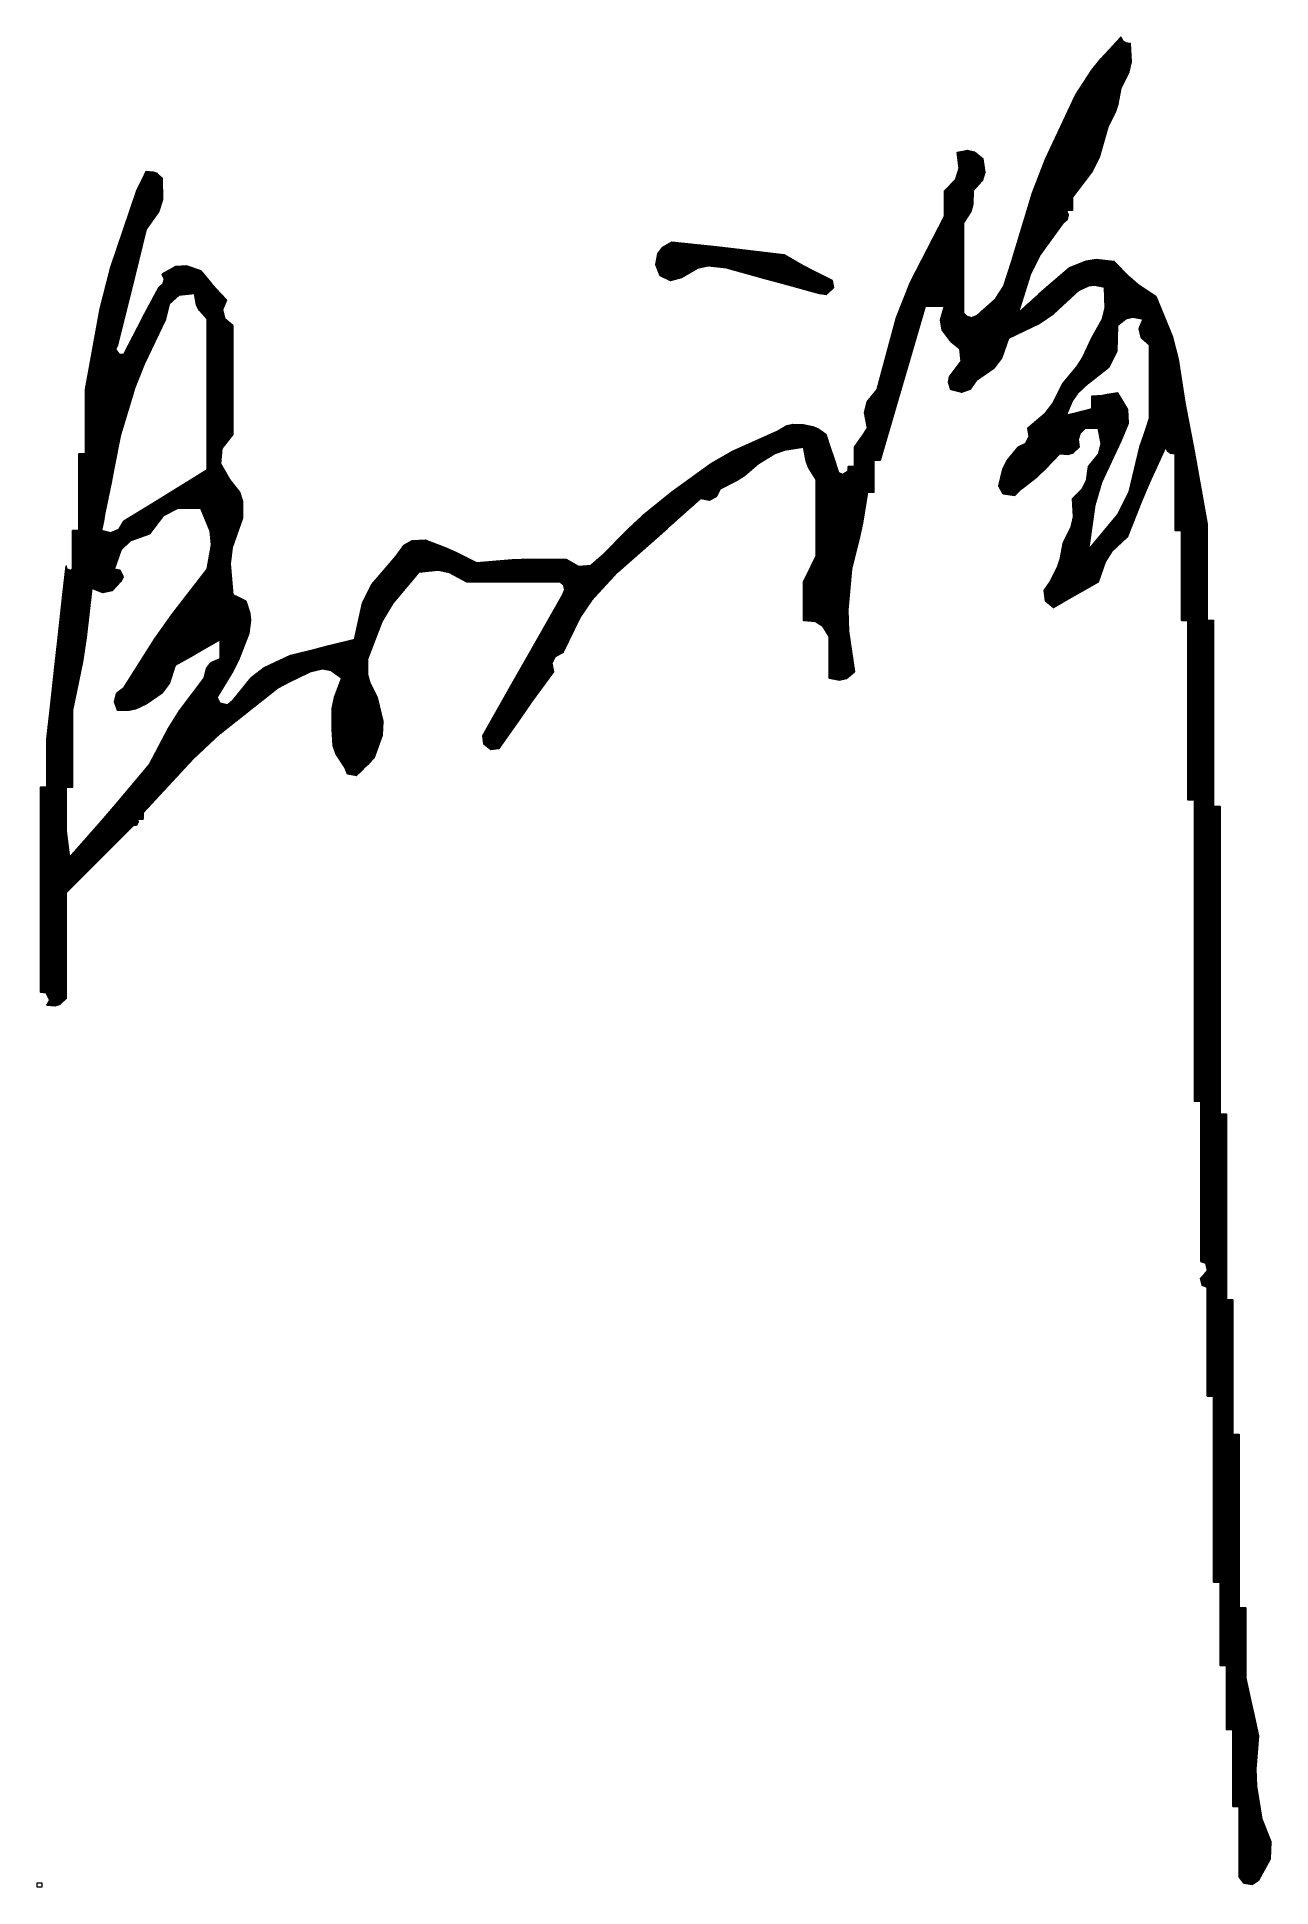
# Paper-space layout 'Layout1' of a CAD drawing. Extents: x 1 to 2007, y 1 to 3007.
import ezdxf

# ---------------------------------------------------------------- set-up
doc = ezdxf.new("R2010")
doc.units = 0
doc.header["$LTSCALE"] = 1000
doc.header["$MEASUREMENT"] = 0
doc.layers.get('0').update_dxf_attribs({"linetype": 'CONTINUOUS'})

psp = doc.layouts.get("Layout1")

# ---------------------------------------------------------------- hatches: boundary and pattern name
h = psp.add_hatch()
h.set_pattern_fill('ANSI31', color=247, scale=0.6, style=0)
h.set_pattern_definition([(45, (-25165657.6414, -351206.9029), (-0.67351920908, 0.67351920908), [])])
h.paths.add_polyline_path([(198.7, 2723.2), (204.9, 2743), (204.7, 2777.9), (196.1, 2785.1), (189.9, 2787.6), (178.7, 2788.3), (172.4, 2775.8), (169.3, 2769.6), (163.1, 2757.1), (120.3, 2630.7), (103.5, 2565.4), (79.7, 2434.1), (79.7, 2392.4), (79.7, 2371.6), (79.7, 2329.9), (75.6, 2329.9), (69.3, 2329.9), (69.3, 2279.9), (69.3, 2254.9), (69.3, 2204.9), (58.9, 2204.9), (58.9, 2142.4), (54.9, 2140), (48, 2143.5), (46.4, 2128.9), (45.3, 2119.5), (43.3, 2100.7), (34.9, 2025.7), (30.8, 1988.2), (22.4, 1913.2), (20.3, 1894.5), (19.3, 1885.1), (17.2, 1866.3), (17.2, 1835.1), (17.2, 1819.4), (17.2, 1788.2), (13, 1788.2), (6.8, 1788.2), (6.8, 1654.8), (6.8, 1588.2), (6.8, 1454.8), (16.1, 1453.8), (22, 1442), (17.2, 1434), (30.3, 1432.5), (38.9, 1435.3), (48.5, 1444.4), (48.5, 1513.2), (48.5, 1547.5), (48.5, 1616.3), (92.2, 1660.1), (114.1, 1681.9), (157.9, 1725.7), (162.5, 1726.2), (165.5, 1732.1), (163.1, 1736.1), (173.5, 1736.1), (173.5, 1746.5), (254.8, 1834), (299, 1875.1), (392.3, 1949.7), (413.1, 1960.1), (423.5, 1965.3), (444.4, 1975.7), (465, 1980.6), (479.2, 1977.8), (496.5, 1965.3), (484.3, 1933.6), (481, 1915.9), (480.8, 1882), (482.5, 1855.7), (487.2, 1841.5), (501.7, 1819.4), (505.9, 1809.7), (520.1, 1806.9), (527.7, 1814.2), (536, 1822.6), (540.2, 1826.7), (548.5, 1835.1), (561.8, 1872.4), (563, 1895.5), (553.8, 1934), (541.8, 1956.9), (538.3, 1970.8), (538.1, 1996.6), (561.7, 2057.5), (579.3, 2087.2), (621.5, 2137.2), (653.2, 2140.5), (671.6, 2136.9), (699.6, 2121.6), (760, 2121.6), (790.2, 2121.6), (850.7, 2121.6), (857.1, 2115.8), (858.8, 2108.8), (855.9, 2100.7), (803.4, 2009.3), (777.4, 1963.4), (725.6, 1871.5), (727.2, 1858.3), (738.4, 1849.3), (751.7, 1850.7), (786.6, 1901), (804.4, 1926.1), (840.2, 1975.7), (837.9, 1989.5), (843.4, 2000.6), (855.9, 2007), (883.1, 2063.8), (901.6, 2091), (944.4, 2137.2), (998.5, 2185.3), (1025.6, 2209.2), (1079.9, 2257), (1093.6, 2254.6), (1104.8, 2260.2), (1111.1, 2272.6), (1137.9, 2286.2), (1150.8, 2294.8), (1173.6, 2314.3), (1200.3, 2330.1), (1215.9, 2335.7), (1246.6, 2340.4), (1251, 2318.4), (1255.4, 2307.2), (1267.4, 2288.3), (1267.4, 2238.3), (1267.4, 2213.3), (1267.4, 2163.2), (1259.1, 2146.6), (1254.9, 2138.2), (1246.6, 2121.6), (1246.6, 2096.6), (1246.6, 2084.1), (1246.6, 2059.1), (1266.1, 2057.3), (1278.1, 2049.8), (1288.2, 2033), (1288.2, 2005.9), (1288.2, 1992.4), (1288.2, 1965.3), (1305.1, 1962), (1316.6, 1964.9), (1329.9, 1975.7), (1319.9, 2041.7), (1318.9, 2076), (1324.7, 2142.4), (1337.3, 2191.9), (1342.5, 2217), (1350.7, 2267.4), (1354.9, 2267.4), (1361.2, 2267.4), (1361.2, 2319.5), (1340.3, 2319.5), (1340.3, 2315.4), (1340.3, 2309.1), (1329.9, 2309.1), (1319.5, 2309.1), (1319.3, 2301.6), (1310.8, 2295.9), (1303.9, 2298.7), (1295.5, 2323.7), (1291.4, 2336.2), (1283, 2361.2), (1270, 2370.3), (1262.1, 2373.7), (1246.6, 2376.8), (1229.4, 2377.5), (1219.7, 2375.1), (1204.9, 2366.4), (1132.4, 2334.2), (1097.2, 2314), (1033, 2267.4), (984.8, 2228.5), (961.7, 2207.5), (918.4, 2163.2), (901, 2148.2), (880.9, 2146.4), (861.1, 2158), (802.7, 2158.7), (773.4, 2157.6), (715.2, 2152.8), (682.6, 2168.9), (665.8, 2176.2), (631.9, 2189.3), (610.5, 2188.2), (597.3, 2180.9), (585, 2163.2), (545.1, 2117.6), (529.9, 2087.1), (517.3, 2027.8), (475.6, 2017.5), (454.8, 2012.3), (413.1, 2001.8), (370, 1981.8), (349.3, 1965.7), (319.3, 1928.8), (311.3, 1921.9), (298.1, 1924.6), (293.3, 1934), (317.8, 1973.6), (328.4, 1994.8), (345.4, 2038.2), (348, 2059), (346.9, 2070.5), (340.2, 2090.3), (331.8, 2094.5), (327.7, 2096.6), (319.3, 2100.7), (315.1, 2151), (318.5, 2178.1), (335, 2225.8), (335.1, 2252.1), (330, 2267.2), (314.1, 2288.3), (299.5, 2313.6), (301.3, 2338.2), (319.3, 2361.2), (319.3, 2432), (319.3, 2467.5), (319.3, 2538.3), (306.1, 2549.2), (302.4, 2564.1), (308.9, 2580), (291.7, 2598.2), (283.3, 2607.6), (267.3, 2626.9), (243.6, 2635.3), (226.6, 2633.9), (204.7, 2621.6), (208, 2613.7), (206.2, 2606.3), (199.5, 2600.8), (176.5, 2557.1), (165, 2535.3), (142.2, 2491.4), (134.7, 2491.4), (128.9, 2500.1), (131.8, 2507), (150.6, 2582.1), (159.9, 2619.6), (178.7, 2694.6)])
h.paths.add_polyline_path([(231.9, 2587.6), (256.8, 2590.4), (260.4, 2572.1), (265.2, 2562.6), (277.7, 2548.7), (277.7, 2450.8), (277.7, 2401.8), (277.7, 2303.9), (223.6, 2270.3), (196.6, 2253.6), (142.2, 2220.5), (134.2, 2206.9), (121.2, 2201.3), (105.8, 2204.9), (107.9, 2215.3), (108.9, 2220.5), (111, 2231), (121.4, 2283.1), (126.6, 2309.1), (137, 2361.2), (160.3, 2438.2), (175.1, 2476.2), (210, 2548.7), (215.6, 2573.2)], flags=16)
h.paths.add_polyline_path([(230, 2241.2), (267.3, 2241.4), (282.5, 2204.6), (284.9, 2181.6), (277.7, 2142.4), (220, 2067.9), (192.8, 2029.2), (142.2, 1949.7), (130.4, 1940.2), (126.8, 1927.5), (131.8, 1913.2), (151, 1913.4), (161.2, 1915.6), (178.7, 1923.6), (204.4, 1941.5), (215.6, 1956.5), (225.6, 1986.1), (254.8, 2002.8), (269.3, 2011.1), (298.5, 2027.8), (298.5, 2015.3), (298.5, 2009.1), (298.5, 1996.6), (283.6, 1989.9), (276.3, 1981.1), (272.5, 1965.3), (232.8, 1911.9), (214.9, 1883.5), (183.9, 1824.7), (132.3, 1763.8), (106.3, 1733.6), (53.7, 1673.6), (48.5, 1716.3), (48.5, 1740.3), (48.5, 1788.2), (52.6, 1788.2), (58.9, 1788.2), (58.9, 1838.2), (58.9, 1863.2), (58.9, 1913.2), (74.8, 1991.8), (81.1, 2031.5), (90.1, 2111.2), (108.1, 2104.3), (123.6, 2107.8), (137, 2121.6), (141, 2130), (135.7, 2140.5), (126.6, 2142.4), (137.3, 2173), (153.3, 2189), (183.9, 2199.7), (206.4, 2229.4)], flags=16)
h.paths.add_polyline_path([(1215.3, 2652.9), (1142.5, 2661.9), (1106, 2666.1), (1033, 2673.7), (1017.4, 2664.9), (1010.2, 2654.9), (1006.9, 2637.3), (1013.6, 2619.8), (1030.7, 2611.3), (1048.6, 2616.4), (1074.4, 2631.5), (1091.9, 2635.2), (1121.5, 2632.1), (1181.9, 2615.3), (1212.1, 2606.9), (1272.6, 2590.4), (1284.2, 2588.5), (1295.3, 2599.6), (1293.4, 2611.2), (1261.7, 2626.9), (1246, 2635.3)], flags=17)
h.paths.add_polyline_path([(1507, 2617.5), (1507, 2646.6), (1507, 2705), (1518.6, 2723.4), (1522.2, 2735.3), (1522.6, 2757.1), (1537, 2773.4), (1541.2, 2787.6), (1538.3, 2809.2), (1524.9, 2820), (1513.5, 2822.9), (1496.6, 2819.6), (1500, 2793.4), (1494.1, 2776), (1475.8, 2757.1), (1475.8, 2715.4), (1420.4, 2608.1), (1398, 2550.6), (1366.4, 2434.1), (1350.2, 2414), (1346, 2396.9), (1350.7, 2371.6), (1342.4, 2359.1), (1338.2, 2352.9), (1329.9, 2340.4), (1329.9, 2309.1), (1340.3, 2309.1), (1340.3, 2313.3), (1340.3, 2315.4), (1340.3, 2319.5), (1371.6, 2319.5), (1400.4, 2419.6), (1415, 2469.6), (1444.5, 2569.6), (1457, 2569.6), (1463.3, 2569.6), (1475.8, 2569.6), (1469.4, 2547.1), (1472.3, 2531), (1486.2, 2512.3), (1500.7, 2500.3), (1502.9, 2480.3), (1491.4, 2465.4), (1483.9, 2455.1), (1482.5, 2446.2), (1486.2, 2434.1), (1503.4, 2429.8), (1517.7, 2435.1), (1527.8, 2449.7), (1556, 2469.1), (1568.4, 2485.3), (1579.9, 2517.5), (1629.9, 2541.6), (1653.8, 2557.9), (1694.5, 2595.6), (1709.7, 2602.9), (1719.7, 2604.1), (1736.2, 2600.8), (1737.1, 2566.5), (1732.3, 2547.4), (1715.4, 2517.5), (1700.7, 2486.1), (1691, 2471), (1668.5, 2444.5), (1652.1, 2411.3), (1639.6, 2395.4), (1611.2, 2371.6), (1613.6, 2357.8), (1608, 2346.7), (1595.6, 2340.4), (1577.7, 2318.8), (1570.9, 2305), (1564.3, 2277.8), (1571.4, 2264.9), (1590.3, 2262.2), (1600.8, 2272.6), (1627.4, 2293.6), (1640, 2305.2), (1663.3, 2329.9), (1676.4, 2328.4), (1685, 2331.3), (1694.5, 2340.4), (1693, 2353.4), (1695.9, 2362), (1705, 2371.6), (1713.3, 2371.6), (1717.5, 2371.6), (1725.8, 2371.6), (1730.5, 2346.3), (1726.3, 2329.2), (1710.2, 2309.1), (1706.6, 2286.1), (1700.4, 2273.6), (1684.1, 2257), (1685.5, 2227.2), (1682, 2210.7), (1668.5, 2184.1), (1664, 2158.1), (1659.6, 2145.1), (1647.7, 2121.6), (1637.9, 2107.9), (1640, 2090.7), (1652.9, 2079.9), (1682, 2096.6), (1696.6, 2104.9), (1725.8, 2121.6), (1737, 2154.4), (1747.5, 2170.6), (1772.7, 2194.5), (1795.8, 2253.6), (1808.3, 2282.8), (1835.2, 2340.4), (1839, 2333.9), (1843.4, 2330.9), (1850.8, 2329.9), (1850.8, 2279.9), (1850.8, 2254.9), (1850.8, 2204.9), (1855, 2204.9), (1861.2, 2204.9), (1861.2, 2146.6), (1861.2, 2117.4), (1861.2, 2059.1), (1865.4, 2059.1), (1871.6, 2059.1), (1871.6, 1942.4), (1871.6, 1884), (1871.6, 1767.4), (1875.8, 1767.4), (1882.1, 1767.4), (1882.1, 1571.5), (1882.1, 1473.6), (1882.1, 1277.7), (1886.2, 1277.7), (1892.5, 1277.7), (1892.5, 1173.5), (1892.5, 1121.4), (1892.5, 1017.3), (1900.5, 1014.3), (1903.4, 1002.8), (1897.7, 996.4), (1892, 990), (1894.8, 978.6), (1902.9, 975.6), (1902.9, 904.7), (1902.9, 869.3), (1902.9, 798.5), (1907.1, 798.5), (1913.3, 798.5), (1913.3, 677.6), (1913.3, 617.2), (1913.3, 496.3), (1917.5, 496.3), (1923.7, 496.3), (1923.7, 442.2), (1923.7, 415.1), (1923.7, 360.9), (1927.9, 360.9), (1934.2, 360.9), (1934.2, 319.2), (1934.2, 298.4), (1934.2, 256.7), (1938.3, 256.7), (1944.6, 256.7), (1944.6, 206.7), (1944.6, 181.7), (1944.6, 131.7), (1948.7, 131.7), (1955, 131.7), (1955, 85.9), (1955, 63), (1955, 17.1), (1962.4, 6.8), (1975.9, 4.6), (1986.2, 11.9), (2005.1, 46.8), (2006.5, 74.2), (1991.5, 110.9), (1983, 164.4), (1981.9, 192.3), (1986.2, 246.3), (1977.9, 283.8), (1973.7, 302.6), (1965.4, 340.1), (1965.4, 385.9), (1965.4, 408.8), (1965.4, 454.7), (1961.2, 454.7), (1955, 454.7), (1955, 567.2), (1955, 623.4), (1955, 736), (1950.8, 736), (1944.6, 736), (1944.6, 823.5), (1944.6, 867.2), (1944.6, 954.7), (1940.4, 954.7), (1934.2, 954.7), (1934.2, 1075.6), (1934.2, 1136), (1934.2, 1256.9), (1930, 1256.9), (1923.7, 1256.9), (1923.7, 1456.9), (1923.7, 1556.9), (1923.7, 1756.9), (1919.6, 1756.9), (1913.3, 1756.9), (1913.3, 1877.8), (1913.3, 1938.2), (1913.3, 2059.1), (1909.1, 2059.1), (1902.9, 2059.1), (1902.9, 2121.6), (1902.9, 2152.8), (1902.9, 2215.3), (1888.8, 2294.6), (1881.5, 2334.2), (1866.4, 2413.3), (1855.9, 2483.8), (1846.3, 2519.1), (1819.6, 2585.2), (1790.2, 2605.1), (1776.4, 2616.9), (1751.8, 2642.5), (1722.5, 2645.4), (1706.3, 2643), (1678.9, 2632.1), (1645.3, 2603.2), (1628.6, 2588.6), (1595.6, 2559.1), (1614.9, 2621.4), (1630.2, 2652.2), (1668.5, 2705), (1675.1, 2710.5), (1677, 2717.9), (1673.7, 2725.8), (1684.1, 2725.8), (1684.1, 2746.7), (1714.9, 2787.6), (1727.1, 2812), (1741.4, 2861.3), (1753.4, 2884.7), (1757.7, 2897.8), (1762.3, 2923.8), (1775.7, 2950.4), (1779.3, 2966.9), (1777.9, 2996.7), (1770.4, 2997.7), (1766, 3000.6), (1762.3, 3007.1), (1730.3, 2972), (1715.5, 2953), (1689.3, 2913.4), (1639.8, 2808.3), (1618.8, 2753.6), (1585.1, 2642.5), (1572.4, 2602.3), (1559.3, 2582), (1527.8, 2553.9), (1519.8, 2551), (1512.7, 2552.7), (1507, 2559.1)])
h.paths.add_polyline_path([(1691.3, 2427.5), (1710.2, 2444.5), (1743, 2470.6), (1755.9, 2496.4), (1757, 2538.3), (1770.4, 2549.2), (1781.9, 2552), (1798.7, 2548.7), (1792.2, 2532.8), (1795.9, 2518), (1809.1, 2507), (1809.1, 2459.1), (1809.1, 2435.2), (1809.1, 2387.2), (1802.9, 2368.5), (1799.8, 2359.1), (1793.5, 2340.4), (1775.9, 2267.9), (1757.5, 2231.2), (1710.2, 2173.7), (1720, 2246.8), (1730.9, 2283.9), (1762.3, 2350.8), (1774.5, 2379.6), (1773.1, 2402), (1757, 2428.9), (1740.5, 2425.9), (1732.1, 2424.8), (1715.4, 2423.7), (1715.4, 2415.4), (1715.4, 2411.2), (1715.4, 2402.9), (1698.7, 2398.7), (1690.4, 2396.6), (1673.7, 2392.4), (1683.2, 2416)], flags=16)

# ---------------------------------------------------------------- linework, layer by layer
at = {"color": 247}
for points in [[(1684.1, 2725.8), (1673.7, 2725.8), (1684.1, 2725.8), (1684.1, 2746.7), (1684.1, 2725.8), (1673.7, 2725.8), (1684.1, 2725.8), (1673.7, 2725.8), (1677, 2717.9), (1675.1, 2710.5), (1668.5, 2705), (1630.2, 2652.2), (1614.9, 2621.4), (1595.6, 2559.1), (1628.6, 2588.6), (1645.3, 2603.2), (1678.9, 2632.1), (1706.3, 2643), (1722.5, 2645.4), (1751.8, 2642.5), (1776.4, 2616.9), (1790.2, 2605.1), (1819.6, 2585.2), (1846.3, 2519.1), (1855.9, 2483.8), (1866.4, 2413.3), (1881.5, 2334.2), (1888.8, 2294.6), (1902.9, 2215.3), (1902.9, 2152.8), (1902.9, 2121.6), (1902.9, 2059.1), (1907.1, 2059.1), (1909.1, 2059.1), (1913.3, 2059.1), (1913.3, 1938.2), (1913.3, 1877.8), (1913.3, 1756.9), (1917.5, 1756.9), (1919.6, 1756.9), (1923.7, 1756.9), (1923.7, 1556.9), (1923.7, 1456.9), (1923.7, 1256.9), (1927.9, 1256.9), (1930, 1256.9), (1934.2, 1256.9), (1934.2, 1136), (1934.2, 1075.6), (1934.2, 954.7), (1938.3, 954.7), (1940.4, 954.7), (1944.6, 954.7), (1944.6, 867.2), (1944.6, 823.5), (1944.6, 736), (1948.7, 736), (1950.8, 736), (1955, 736), (1955, 623.4), (1955, 567.2), (1955, 454.7), (1959.2, 454.7), (1961.2, 454.7), (1965.4, 454.7), (1965.4, 408.8), (1965.4, 385.9), (1965.4, 340.1), (1973.7, 302.6), (1977.9, 283.8), (1986.2, 246.3), (1981.9, 192.3), (1983, 164.4), (1991.5, 110.9), (2006.5, 74.2), (2005.1, 46.8), (1986.2, 11.9), (1975.9, 4.6), (1962.4, 6.8), (1955, 17.1), (1955, 63), (1955, 85.9), (1955, 131.7), (1950.8, 131.7), (1948.7, 131.7), (1944.6, 131.7), (1944.6, 181.7), (1944.6, 206.7), (1944.6, 256.7), (1940.4, 256.7), (1938.3, 256.7), (1934.2, 256.7), (1934.2, 298.4), (1934.2, 319.2), (1934.2, 360.9), (1930, 360.9), (1927.9, 360.9), (1923.7, 360.9), (1923.7, 415.1), (1923.7, 442.2), (1923.7, 496.3), (1919.6, 496.3), (1917.5, 496.3), (1913.3, 496.3), (1913.3, 617.2), (1913.3, 677.6), (1913.3, 798.5), (1909.1, 798.5), (1907.1, 798.5), (1902.9, 798.5), (1902.9, 869.3), (1902.9, 904.7), (1902.9, 975.6), (1894.8, 978.6), (1892, 990), (1897.7, 996.4), (1903.4, 1002.8), (1900.5, 1014.3), (1892.5, 1017.3), (1892.5, 1121.4), (1892.5, 1173.5), (1892.5, 1277.7), (1888.3, 1277.7), (1886.2, 1277.7), (1882.1, 1277.7), (1882.1, 1473.6), (1882.1, 1571.5), (1882.1, 1767.4), (1877.9, 1767.4), (1875.8, 1767.4), (1871.6, 1767.4), (1871.6, 1884), (1871.6, 1942.4), (1871.6, 2059.1), (1867.5, 2059.1), (1865.4, 2059.1), (1861.2, 2059.1), (1861.2, 2117.4), (1861.2, 2146.6), (1861.2, 2204.9), (1857.1, 2204.9), (1855, 2204.9), (1850.8, 2204.9), (1850.8, 2254.9), (1850.8, 2279.9), (1850.8, 2329.9), (1843.4, 2330.9), (1839, 2333.9), (1835.2, 2340.4), (1808.3, 2282.8), (1795.8, 2253.6), (1772.7, 2194.5), (1747.5, 2170.6), (1737, 2154.4), (1725.8, 2121.6), (1696.6, 2104.9), (1682, 2096.6), (1652.9, 2079.9), (1640, 2090.7), (1637.9, 2107.9), (1647.7, 2121.6), (1659.6, 2145.1), (1664, 2158.1), (1668.5, 2184.1), (1682, 2210.7), (1685.5, 2227.2), (1684.1, 2257), (1700.4, 2273.6), (1706.6, 2286.1), (1710.2, 2309.1), (1726.3, 2329.2), (1730.5, 2346.3), (1725.8, 2371.6), (1717.5, 2371.6), (1713.3, 2371.6), (1705, 2371.6), (1695.9, 2362), (1693, 2353.4), (1694.5, 2340.4), (1685, 2331.3), (1676.4, 2328.4), (1663.3, 2329.9), (1640, 2305.2), (1627.4, 2293.6), (1600.8, 2272.6), (1590.3, 2262.2), (1571.4, 2264.9), (1564.3, 2277.8), (1570.9, 2305), (1577.7, 2318.8), (1595.6, 2340.4), (1608, 2346.7), (1613.6, 2357.8), (1611.2, 2371.6), (1639.6, 2395.4), (1652.1, 2411.3), (1668.5, 2444.5), (1691, 2471), (1700.7, 2486.1), (1715.4, 2517.5), (1732.3, 2547.4), (1737.1, 2566.5), (1736.2, 2600.8), (1719.7, 2604.1), (1709.7, 2602.9), (1694.5, 2595.6), (1653.8, 2557.9), (1629.9, 2541.6), (1579.9, 2517.5), (1568.4, 2485.3), (1556, 2469.1), (1527.8, 2449.7), (1517.7, 2435.1), (1503.4, 2429.8), (1486.2, 2434.1), (1482.5, 2446.2), (1483.9, 2455.1), (1491.4, 2465.4), (1502.9, 2480.3), (1500.7, 2500.3), (1486.2, 2512.3), (1472.3, 2531), (1469.4, 2547.1), (1475.8, 2569.6), (1463.3, 2569.6), (1457, 2569.6), (1444.5, 2569.6), (1415, 2469.6), (1400.4, 2419.6), (1371.6, 2319.5), (1361.2, 2319.5), (1361.2, 2267.4), (1361.2, 2319.5), (1371.6, 2319.5), (1400.4, 2419.6), (1415, 2469.6), (1444.5, 2569.6), (1457, 2569.6), (1463.3, 2569.6), (1475.8, 2569.6), (1469.4, 2547.1), (1472.3, 2531), (1486.2, 2512.3), (1500.7, 2500.3), (1502.9, 2480.3), (1491.4, 2465.4), (1483.9, 2455.1), (1482.5, 2446.2), (1486.2, 2434.1), (1503.4, 2429.8), (1517.7, 2435.1), (1527.8, 2449.7), (1556, 2469.1), (1568.4, 2485.3), (1579.9, 2517.5), (1629.9, 2541.6), (1653.8, 2557.9), (1694.5, 2595.6), (1709.7, 2602.9), (1719.7, 2604.1), (1736.2, 2600.8), (1737.1, 2566.5), (1732.3, 2547.4), (1715.4, 2517.5), (1700.7, 2486.1), (1691, 2471), (1668.5, 2444.5), (1652.1, 2411.3), (1639.6, 2395.4), (1611.2, 2371.6), (1613.6, 2357.8), (1608, 2346.7), (1595.6, 2340.4), (1577.7, 2318.8), (1570.9, 2305), (1564.3, 2277.8), (1571.4, 2264.9), (1590.3, 2262.2), (1600.8, 2272.6), (1627.4, 2293.6), (1640, 2305.2), (1663.3, 2329.9), (1676.4, 2328.4), (1685, 2331.3), (1694.5, 2340.4), (1693, 2353.4), (1695.9, 2362), (1705, 2371.6), (1713.3, 2371.6), (1717.5, 2371.6), (1725.8, 2371.6), (1730.5, 2346.3), (1726.3, 2329.2), (1710.2, 2309.1), (1706.6, 2286.1), (1700.4, 2273.6), (1684.1, 2257), (1685.5, 2227.2), (1682, 2210.7), (1668.5, 2184.1), (1664, 2158.1), (1659.6, 2145.1), (1647.7, 2121.6), (1637.9, 2107.9), (1640, 2090.7), (1652.9, 2079.9), (1682, 2096.6), (1696.6, 2104.9), (1725.8, 2121.6), (1737, 2154.4), (1747.5, 2170.6), (1772.7, 2194.5), (1795.8, 2253.6), (1808.3, 2282.8), (1835.2, 2340.4), (1839, 2333.9), (1843.4, 2330.9), (1850.8, 2329.9), (1850.8, 2279.9), (1850.8, 2254.9), (1850.8, 2204.9), (1855, 2204.9), (1857.1, 2204.9), (1861.2, 2204.9), (1861.2, 2146.6), (1861.2, 2117.4), (1861.2, 2059.1), (1865.4, 2059.1), (1867.5, 2059.1), (1871.6, 2059.1), (1871.6, 1942.4), (1871.6, 1884), (1871.6, 1767.4), (1875.8, 1767.4), (1877.9, 1767.4), (1882.1, 1767.4), (1882.1, 1571.5), (1882.1, 1473.6), (1882.1, 1277.7), (1886.2, 1277.7), (1888.3, 1277.7), (1892.5, 1277.7), (1892.5, 1173.5), (1892.5, 1121.4), (1892.5, 1017.3), (1900.5, 1014.3), (1903.4, 1002.8), (1897.7, 996.4), (1892, 990), (1894.8, 978.6), (1902.9, 975.6), (1902.9, 904.7), (1902.9, 869.3), (1902.9, 798.5), (1907.1, 798.5), (1909.1, 798.5), (1913.3, 798.5), (1913.3, 677.6), (1913.3, 617.2), (1913.3, 496.3), (1917.5, 496.3), (1919.6, 496.3), (1923.7, 496.3), (1923.7, 442.2), (1923.7, 415.1), (1923.7, 360.9), (1927.9, 360.9), (1930, 360.9), (1934.2, 360.9), (1934.2, 319.2), (1934.2, 298.4), (1934.2, 256.7), (1938.3, 256.7), (1940.4, 256.7), (1944.6, 256.7), (1944.6, 206.7), (1944.6, 181.7), (1944.6, 131.7), (1948.7, 131.7), (1950.8, 131.7), (1955, 131.7), (1955, 85.9), (1955, 63), (1955, 17.1), (1962.4, 6.8), (1975.9, 4.6), (1986.2, 11.9), (2005.1, 46.8), (2006.5, 74.2), (1991.5, 110.9), (1983, 164.4), (1981.9, 192.3), (1986.2, 246.3), (1977.9, 283.8), (1973.7, 302.6), (1965.4, 340.1), (1965.4, 385.9), (1965.4, 408.8), (1965.4, 454.7), (1961.2, 454.7), (1959.2, 454.7), (1955, 454.7), (1955, 567.2), (1955, 623.4), (1955, 736), (1950.8, 736), (1948.7, 736), (1944.6, 736), (1944.6, 823.5), (1944.6, 867.2), (1944.6, 954.7), (1940.4, 954.7), (1938.3, 954.7), (1934.2, 954.7), (1934.2, 1075.6), (1934.2, 1136), (1934.2, 1256.9), (1930, 1256.9), (1927.9, 1256.9), (1923.7, 1256.9), (1923.7, 1456.9), (1923.7, 1556.9), (1923.7, 1756.9), (1919.6, 1756.9), (1917.5, 1756.9), (1913.3, 1756.9), (1913.3, 1877.8), (1913.3, 1938.2), (1913.3, 2059.1), (1909.1, 2059.1), (1907.1, 2059.1), (1902.9, 2059.1), (1902.9, 2121.6), (1902.9, 2152.8), (1902.9, 2215.3), (1888.8, 2294.6), (1881.5, 2334.2), (1866.4, 2413.3), (1855.9, 2483.8), (1846.3, 2519.1), (1819.6, 2585.2), (1790.2, 2605.1), (1776.4, 2616.9), (1751.8, 2642.5), (1722.5, 2645.4), (1706.3, 2643), (1678.9, 2632.1), (1645.3, 2603.2), (1628.6, 2588.6), (1595.6, 2559.1), (1614.9, 2621.4), (1630.2, 2652.2), (1668.5, 2705), (1675.1, 2710.5), (1677, 2717.9), (1673.7, 2725.8), (1684.1, 2725.8), (1684.1, 2746.7), (1714.9, 2787.6), (1727.1, 2812), (1741.4, 2861.3), (1753.4, 2884.7), (1757.7, 2897.8), (1762.3, 2923.8), (1775.7, 2950.4), (1779.3, 2966.9), (1777.9, 2996.7), (1770.4, 2997.7), (1766, 3000.6), (1762.3, 3007.1), (1730.3, 2972), (1715.5, 2953), (1689.3, 2913.4), (1639.8, 2808.3), (1618.8, 2753.6), (1585.1, 2642.5), (1572.4, 2602.3), (1559.3, 2582), (1527.8, 2553.9), (1519.8, 2551), (1512.7, 2552.7), (1507, 2559.1), (1507, 2617.5), (1507, 2646.6), (1507, 2705), (1518.6, 2723.4), (1522.2, 2735.3), (1522.6, 2757.1), (1537, 2773.4), (1541.2, 2787.6), (1538.3, 2809.2), (1524.9, 2820), (1513.5, 2822.9), (1496.6, 2819.6), (1500, 2793.4), (1494.1, 2776), (1475.8, 2757.1), (1475.8, 2715.4), (1475.8, 2757.1), (1475.8, 2715.4), (1420.4, 2608.1), (1398, 2550.6), (1366.4, 2434.1), (1350.2, 2414), (1346, 2396.9), (1350.7, 2371.6), (1342.4, 2359.1), (1338.2, 2352.9), (1329.9, 2340.4), (1329.9, 2309.1), (1329.9, 2340.4), (1329.9, 2309.1), (1340.3, 2309.1), (1329.9, 2309.1), (1329.9, 2340.4), (1338.2, 2352.9), (1342.4, 2359.1), (1350.7, 2371.6), (1346, 2396.9), (1350.2, 2414), (1366.4, 2434.1), (1398, 2550.6), (1420.4, 2608.1), (1475.8, 2715.4), (1475.8, 2746.7), (1475.8, 2757.1), (1475.8, 2746.7), (1475.8, 2757.1), (1494.1, 2776), (1500, 2793.4), (1496.6, 2819.6), (1513.5, 2822.9), (1524.9, 2820), (1538.3, 2809.2), (1541.2, 2787.6), (1537, 2773.4), (1522.6, 2757.1), (1522.2, 2735.3), (1518.6, 2723.4), (1507, 2705), (1507, 2646.6), (1507, 2617.5), (1507, 2559.1), (1512.7, 2552.7), (1519.8, 2551), (1527.8, 2553.9), (1559.3, 2582), (1572.4, 2602.3), (1585.1, 2642.5), (1618.8, 2753.6), (1639.8, 2808.3), (1689.3, 2913.4), (1715.5, 2953), (1730.3, 2972), (1762.3, 3007.1), (1766, 3000.6), (1770.4, 2997.7), (1777.9, 2996.7), (1779.3, 2966.9), (1775.7, 2950.4), (1762.3, 2923.8), (1757.7, 2897.8), (1753.4, 2884.7), (1741.4, 2861.3), (1727.1, 2812), (1714.9, 2787.6), (1684.1, 2746.7)], [(173.5, 1736.1), (163.1, 1736.1), (173.5, 1736.1), (173.5, 1746.5), (173.5, 1736.1), (163.1, 1736.1), (165.5, 1732.1), (162.5, 1726.2), (157.9, 1725.7), (114.1, 1681.9), (92.2, 1660.1), (48.5, 1616.3), (48.5, 1547.5), (48.5, 1513.2), (48.5, 1444.4), (38.9, 1435.3), (30.3, 1432.5), (17.2, 1434), (22, 1442), (16.1, 1453.8), (6.8, 1454.8), (6.8, 1588.2), (6.8, 1654.8), (6.8, 1788.2), (11, 1788.2), (13, 1788.2), (17.2, 1788.2), (17.2, 1819.4), (17.2, 1835.1), (17.2, 1866.3), (19.3, 1885.1), (20.3, 1894.5), (22.4, 1913.2), (30.8, 1988.2), (34.9, 2025.7), (43.3, 2100.7), (45.3, 2119.5), (46.4, 2128.9), (48.5, 2147.6), (49, 2143), (54.9, 2140), (58.9, 2142.4), (58.9, 2204.9), (69.3, 2204.9), (69.3, 2254.9), (69.3, 2279.9), (69.3, 2329.9), (73.5, 2329.9), (75.6, 2329.9), (79.7, 2329.9), (79.7, 2371.6), (79.7, 2392.4), (79.7, 2434.1), (103.5, 2565.4), (120.3, 2630.7), (163.1, 2757.1), (169.3, 2769.6), (172.4, 2775.8), (178.7, 2788.3), (189.9, 2787.6), (196.1, 2785.1), (204.7, 2777.9), (204.9, 2743), (198.7, 2723.2), (178.7, 2694.6), (159.9, 2619.6), (150.6, 2582.1), (131.8, 2507), (128.9, 2500.1), (134.7, 2491.4), (142.2, 2491.4), (165, 2535.3), (176.5, 2557.1), (199.5, 2600.8), (206.2, 2606.3), (208, 2613.7), (204.7, 2621.6), (226.6, 2633.9), (243.6, 2635.3), (267.3, 2626.9), (283.3, 2607.6), (291.7, 2598.2), (308.9, 2580), (302.4, 2564.1), (306.1, 2549.2), (319.3, 2538.3), (319.3, 2467.5), (319.3, 2432), (319.3, 2361.2), (301.3, 2338.2), (299.5, 2313.6), (314.1, 2288.3), (330, 2267.2), (335.1, 2252.1), (335, 2225.8), (318.5, 2178.1), (315.1, 2151), (319.3, 2100.7), (327.7, 2096.6), (331.8, 2094.5), (340.2, 2090.3), (346.9, 2070.5), (348, 2059), (345.4, 2038.2), (328.4, 1994.8), (317.8, 1973.6), (293.3, 1934), (298.1, 1924.6), (311.3, 1921.9), (319.3, 1928.8), (349.3, 1965.7), (370, 1981.8), (413.1, 2001.8), (454.8, 2012.3), (475.6, 2017.5), (517.3, 2027.8), (529.9, 2087.1), (545.1, 2117.6), (585, 2163.2), (597.3, 2180.9), (610.5, 2188.2), (631.9, 2189.3), (665.8, 2176.2), (682.6, 2168.9), (715.2, 2152.8), (773.4, 2157.6), (802.7, 2158.7), (861.1, 2158), (880.9, 2146.4), (901, 2148.2), (918.4, 2163.2), (961.7, 2207.5), (984.8, 2228.5), (1033, 2267.4), (1097.2, 2314), (1132.4, 2334.2), (1204.9, 2366.4), (1219.7, 2375.1), (1229.4, 2377.5), (1246.6, 2376.8), (1262.1, 2373.7), (1270, 2370.3), (1283, 2361.2), (1291.4, 2336.2), (1295.5, 2323.7), (1303.9, 2298.7), (1310.8, 2295.9), (1319.3, 2301.6), (1319.5, 2309.1), (1340.3, 2309.1), (1340.3, 2313.3), (1340.3, 2315.4), (1340.3, 2319.5), (1361.2, 2319.5), (1361.2, 2267.4), (1357, 2267.4), (1354.9, 2267.4), (1350.7, 2267.4), (1342.5, 2217), (1337.3, 2191.9), (1324.7, 2142.4), (1318.9, 2076), (1319.9, 2041.7), (1329.9, 1975.7), (1316.6, 1964.9), (1305.1, 1962), (1288.2, 1965.3), (1288.2, 1992.4), (1288.2, 2005.9), (1288.2, 2033), (1278.1, 2049.8), (1266.1, 2057.3), (1246.6, 2059.1), (1246.6, 2084.1), (1246.6, 2096.6), (1246.6, 2121.6), (1254.9, 2138.2), (1259.1, 2146.6), (1267.4, 2163.2), (1267.4, 2213.3), (1267.4, 2238.3), (1267.4, 2288.3), (1255.4, 2307.2), (1251, 2318.4), (1246.6, 2340.4), (1215.9, 2335.7), (1200.3, 2330.1), (1173.6, 2314.3), (1150.8, 2294.8), (1137.9, 2286.2), (1111.1, 2272.6), (1104.8, 2260.2), (1093.6, 2254.6), (1079.9, 2257), (1025.6, 2209.2), (998.5, 2185.3), (944.4, 2137.2), (901.6, 2091), (883.1, 2063.8), (855.9, 2007), (843.4, 2000.6), (837.9, 1989.5), (840.2, 1975.7), (804.4, 1926.1), (786.6, 1901), (751.7, 1850.7), (738.4, 1849.3), (727.2, 1858.3), (725.6, 1871.5), (777.4, 1963.4), (803.4, 2009.3), (855.9, 2100.7), (858.8, 2108.8), (857.1, 2115.8), (850.7, 2121.6), (790.2, 2121.6), (760, 2121.6), (699.6, 2121.6), (671.6, 2136.9), (653.2, 2140.5), (621.5, 2137.2), (579.3, 2087.2), (561.7, 2057.5), (538.1, 1996.6), (538.3, 1970.8), (541.8, 1956.9), (553.8, 1934), (563, 1895.5), (561.8, 1872.4), (548.5, 1835.1), (540.2, 1826.7), (536, 1822.6), (527.7, 1814.2), (520.1, 1806.9), (505.9, 1809.7), (501.7, 1819.4), (487.2, 1841.5), (482.5, 1855.7), (480.8, 1882), (481, 1915.9), (484.3, 1933.6), (496.5, 1965.3), (479.2, 1977.8), (465, 1980.6), (444.4, 1975.7), (423.5, 1965.3), (413.1, 1960.1), (392.3, 1949.7), (299, 1875.1), (254.8, 1834), (173.5, 1746.5), (173.5, 1736.1), (163.1, 1736.1), (173.5, 1736.1), (163.1, 1736.1), (165.5, 1732.1), (162.5, 1726.2), (157.9, 1725.7), (114.1, 1681.9), (92.2, 1660.1), (48.5, 1616.3), (48.5, 1547.5), (48.5, 1513.2), (48.5, 1444.4), (38.9, 1435.3), (30.3, 1432.5), (17.2, 1434), (22, 1442), (16.1, 1453.8), (6.8, 1454.8), (6.8, 1588.2), (6.8, 1654.8), (6.8, 1788.2), (11, 1788.2), (13, 1788.2), (17.2, 1788.2), (17.2, 1819.4), (17.2, 1835.1), (17.2, 1866.3), (19.3, 1885.1), (20.3, 1894.5), (22.4, 1913.2), (30.8, 1988.2), (34.9, 2025.7), (43.3, 2100.7), (45.3, 2119.5), (46.4, 2128.9), (48.5, 2147.6), (49, 2143), (54.9, 2140), (58.9, 2142.4), (58.9, 2204.9), (58.9, 2142.4), (58.9, 2204.9), (58.9, 2142.4), (58.9, 2204.9), (69.3, 2204.9), (58.9, 2204.9), (69.3, 2204.9), (69.3, 2254.9), (69.3, 2279.9), (69.3, 2329.9), (73.5, 2329.9), (75.6, 2329.9), (79.7, 2329.9), (79.7, 2371.6), (79.7, 2392.4), (79.7, 2434.1), (103.5, 2565.4), (120.3, 2630.7), (163.1, 2757.1), (169.3, 2769.6), (172.4, 2775.8), (178.7, 2788.3), (189.9, 2787.6), (196.1, 2785.1), (204.7, 2777.9), (204.9, 2743), (198.7, 2723.2), (178.7, 2694.6), (159.9, 2619.6), (150.6, 2582.1), (131.8, 2507), (128.9, 2500.1), (134.7, 2491.4), (142.2, 2491.4), (165, 2535.3), (176.5, 2557.1), (199.5, 2600.8), (206.2, 2606.3), (208, 2613.7), (204.7, 2621.6), (226.6, 2633.9), (243.6, 2635.3), (267.3, 2626.9), (283.3, 2607.6), (291.7, 2598.2), (308.9, 2580), (302.4, 2564.1), (306.1, 2549.2), (319.3, 2538.3), (319.3, 2467.5), (319.3, 2432), (319.3, 2361.2), (301.3, 2338.2), (299.5, 2313.6), (314.1, 2288.3), (330, 2267.2), (335.1, 2252.1), (335, 2225.8), (318.5, 2178.1), (315.1, 2151), (319.3, 2100.7), (327.7, 2096.6), (331.8, 2094.5), (340.2, 2090.3), (346.9, 2070.5), (348, 2059), (345.4, 2038.2), (328.4, 1994.8), (317.8, 1973.6), (293.3, 1934), (298.1, 1924.6), (311.3, 1921.9), (319.3, 1928.8), (349.3, 1965.7), (370, 1981.8), (413.1, 2001.8), (454.8, 2012.3), (475.6, 2017.5), (517.3, 2027.8), (529.9, 2087.1), (545.1, 2117.6), (585, 2163.2), (597.3, 2180.9), (610.5, 2188.2), (631.9, 2189.3), (665.8, 2176.2), (682.6, 2168.9), (715.2, 2152.8), (773.4, 2157.6), (802.7, 2158.7), (861.1, 2158), (880.9, 2146.4), (901, 2148.2), (918.4, 2163.2), (961.7, 2207.5), (984.8, 2228.5), (1033, 2267.4), (1097.2, 2314), (1132.4, 2334.2), (1204.9, 2366.4), (1219.7, 2375.1), (1229.4, 2377.5), (1246.6, 2376.8), (1262.1, 2373.7), (1270, 2370.3), (1283, 2361.2), (1291.4, 2336.2), (1295.5, 2323.7), (1303.9, 2298.7), (1310.8, 2295.9), (1319.3, 2301.6), (1319.5, 2309.1), (1340.3, 2309.1), (1319.5, 2309.1), (1329.9, 2309.1), (1340.3, 2309.1), (1340.3, 2313.3), (1340.3, 2315.4), (1340.3, 2319.5), (1361.2, 2319.5), (1340.3, 2319.5), (1371.6, 2319.5), (1361.2, 2319.5), (1361.2, 2267.4), (1361.2, 2319.5), (1361.2, 2267.4), (1357, 2267.4), (1354.9, 2267.4), (1350.7, 2267.4), (1342.5, 2217), (1337.3, 2191.9), (1324.7, 2142.4), (1318.9, 2076), (1319.9, 2041.7), (1329.9, 1975.7), (1316.6, 1964.9), (1305.1, 1962), (1288.2, 1965.3), (1288.2, 1992.4), (1288.2, 2005.9), (1288.2, 2033), (1278.1, 2049.8), (1266.1, 2057.3), (1246.6, 2059.1), (1246.6, 2084.1), (1246.6, 2096.6), (1246.6, 2121.6), (1254.9, 2138.2), (1259.1, 2146.6), (1267.4, 2163.2), (1267.4, 2213.3), (1267.4, 2238.3), (1267.4, 2288.3), (1255.4, 2307.2), (1251, 2318.4), (1246.6, 2340.4), (1215.9, 2335.7), (1200.3, 2330.1), (1173.6, 2314.3), (1150.8, 2294.8), (1137.9, 2286.2), (1111.1, 2272.6), (1104.8, 2260.2), (1093.6, 2254.6), (1079.9, 2257), (1025.6, 2209.2), (998.5, 2185.3), (944.4, 2137.2), (901.6, 2091), (883.1, 2063.8), (855.9, 2007), (843.4, 2000.6), (837.9, 1989.5), (840.2, 1975.7), (804.4, 1926.1), (786.6, 1901), (751.7, 1850.7), (738.4, 1849.3), (727.2, 1858.3), (725.6, 1871.5), (777.4, 1963.4), (803.4, 2009.3), (855.9, 2100.7), (858.8, 2108.8), (857.1, 2115.8), (850.7, 2121.6), (790.2, 2121.6), (760, 2121.6), (699.6, 2121.6), (671.6, 2136.9), (653.2, 2140.5), (621.5, 2137.2), (579.3, 2087.2), (561.7, 2057.5), (538.1, 1996.6), (538.3, 1970.8), (541.8, 1956.9), (553.8, 1934), (563, 1895.5), (561.8, 1872.4), (548.5, 1835.1), (540.2, 1826.7), (536, 1822.6), (527.7, 1814.2), (520.1, 1806.9), (505.9, 1809.7), (501.7, 1819.4), (487.2, 1841.5), (482.5, 1855.7), (480.8, 1882), (481, 1915.9), (484.3, 1933.6), (496.5, 1965.3), (479.2, 1977.8), (465, 1980.6), (444.4, 1975.7), (423.5, 1965.3), (413.1, 1960.1), (392.3, 1949.7), (299, 1875.1), (254.8, 1834), (173.5, 1746.5)]]:
    psp.add_lwpolyline(points, dxfattribs=at)
for points in [[(1475.8, 2715.4), (1475.8, 2746.7)], [(1272.6, 2590.4), (1284.2, 2588.5), (1295.3, 2599.6), (1293.4, 2611.2), (1261.7, 2626.9), (1246, 2635.3), (1215.3, 2652.9), (1142.5, 2661.9), (1106, 2666.1), (1033, 2673.7), (1017.4, 2664.9), (1010.2, 2654.9), (1006.9, 2637.3), (1013.6, 2619.8), (1030.7, 2611.3), (1048.6, 2616.4), (1074.4, 2631.5), (1091.9, 2635.2), (1121.5, 2632.1), (1181.9, 2615.3), (1212.1, 2606.9)], [(105.8, 2204.9), (121.2, 2201.3), (134.2, 2206.9), (142.2, 2220.5), (196.6, 2253.6), (223.6, 2270.3), (277.7, 2303.9), (277.7, 2401.8), (277.7, 2450.8), (277.7, 2548.7), (265.2, 2562.6), (260.4, 2572.1), (256.8, 2590.4), (231.9, 2587.6), (215.6, 2573.2), (210, 2548.7), (175.1, 2476.2), (160.3, 2438.2), (137, 2361.2), (126.6, 2309.1), (121.4, 2283.1), (111, 2231), (108.9, 2220.5), (107.9, 2215.3)], [(1710.2, 2173.7), (1757.5, 2231.2), (1775.9, 2267.9), (1793.5, 2340.4), (1799.8, 2359.1), (1802.9, 2368.5), (1809.1, 2387.2), (1809.1, 2435.2), (1809.1, 2459.1), (1809.1, 2507), (1795.9, 2518), (1792.2, 2532.8), (1798.7, 2548.7), (1781.9, 2552), (1770.4, 2549.2), (1757, 2538.3), (1755.9, 2496.4), (1743, 2470.6), (1710.2, 2444.5), (1691.3, 2427.5), (1683.2, 2416), (1673.7, 2392.4), (1690.4, 2396.6), (1698.7, 2398.7), (1715.4, 2402.9), (1715.4, 2411.2), (1715.4, 2415.4), (1715.4, 2423.7), (1732.1, 2424.8), (1740.5, 2425.9), (1757, 2428.9), (1773.1, 2402), (1774.5, 2379.6), (1762.3, 2350.8), (1730.9, 2283.9), (1720, 2246.8)], [(1329.9, 2309.1), (1319.5, 2309.1), (1329.9, 2309.1), (1329.9, 2340.4)], [(1340.3, 2319.5), (1371.6, 2319.5)], [(53.7, 1673.6), (106.3, 1733.6), (132.3, 1763.8), (183.9, 1824.7), (214.9, 1883.5), (232.8, 1911.9), (272.5, 1965.3), (276.3, 1981.1), (283.6, 1989.9), (298.5, 1996.6), (298.5, 2009.1), (298.5, 2015.3), (298.5, 2027.8), (269.3, 2011.1), (254.8, 2002.8), (225.6, 1986.1), (215.6, 1956.5), (204.4, 1941.5), (178.7, 1923.6), (161.2, 1915.6), (151, 1913.4), (131.8, 1913.2), (126.8, 1927.5), (130.4, 1940.2), (142.2, 1949.7), (192.8, 2029.2), (220, 2067.9), (277.7, 2142.4), (284.9, 2181.6), (282.5, 2204.6), (267.3, 2241.4), (230, 2241.2), (206.4, 2229.4), (183.9, 2199.7), (153.3, 2189), (137.3, 2173), (126.6, 2142.4), (135.7, 2140.5), (141, 2130), (137, 2121.6), (123.6, 2107.8), (108.1, 2104.3), (90.1, 2111.2), (81.1, 2031.5), (74.8, 1991.8), (58.9, 1913.2), (58.9, 1863.2), (58.9, 1838.2), (58.9, 1788.2), (54.7, 1788.2), (52.6, 1788.2), (48.5, 1788.2), (48.5, 1740.3), (48.5, 1716.3)]]:
    psp.add_lwpolyline(points, close=True, dxfattribs=at)

# ---------------------------------------------------------------- viewports
at = {"layer": '0'}
psp.add_viewport(center=(5.2, 4), size=(8.4, 6.4), view_center_point=(25939828.9, 384503.5), view_height=354801.038, dxfattribs=at)

doc.saveas('drawing.dxf')
